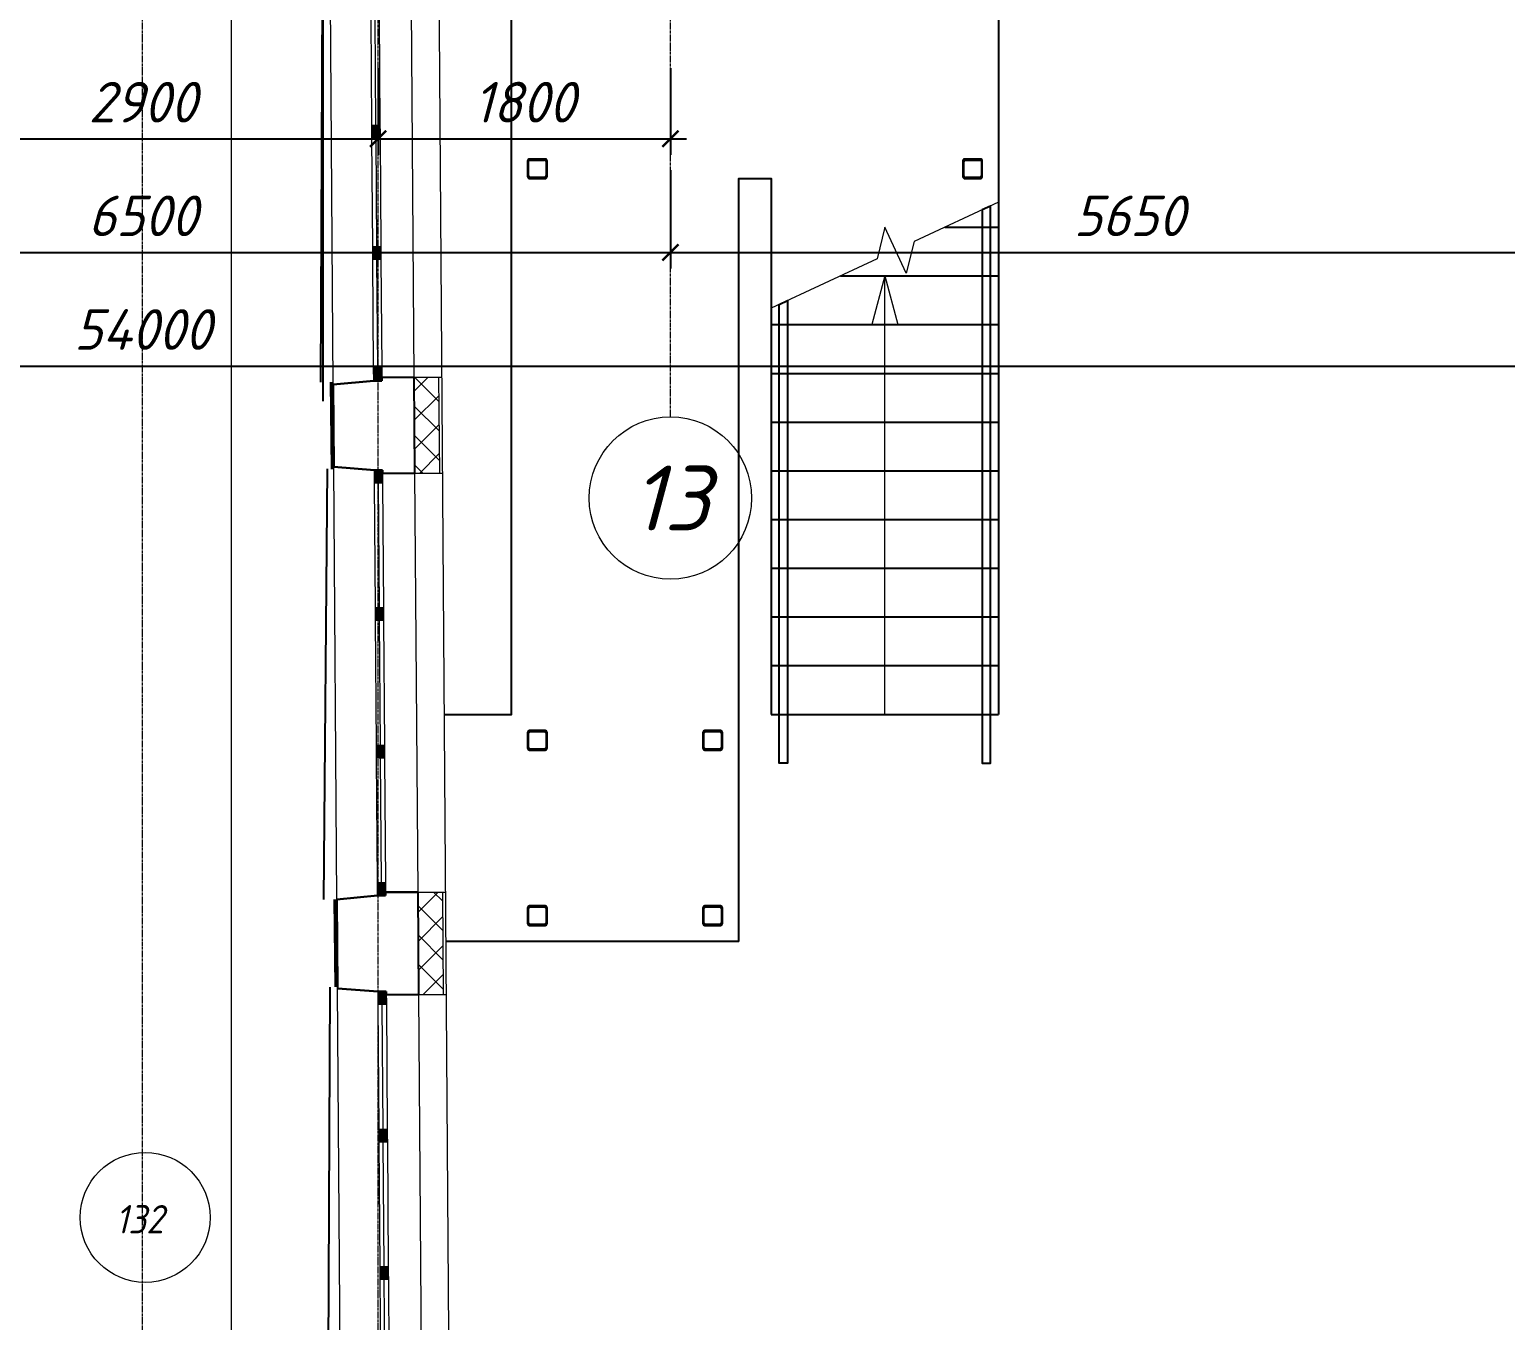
# Model space of a CAD drawing. Header units: millimetres. Extents: x -10178924 to 11692288, y -947381 to 58396.
# Drawn here: x 860085 to 869173, y -898856 to -890905 of the extents above; entities that cross this region are included whole.
import ezdxf
from ezdxf import colors
from ezdxf.entities.mleader import LeaderData, LeaderLine
from ezdxf.enums import TextEntityAlignment as Align
from ezdxf.math import Vec2, Vec3

# ---------------------------------------------------------------- set-up
doc = ezdxf.new("R2010")
doc.units = ezdxf.units.MM
doc.linetypes.add('осевая', pattern=[50.8, 31.75, -6.35, 6.35, -6.35])
for name, color, linetype in [('PDF _Марки помещений', 5, 'Continuous'), ('PDF _Стены краска9010', 7, 'Continuous'), ('ВК_Выноски', 7, 'Continuous'), ('Лестницы _ крыльца.1', 7, 'Continuous')]:
    doc.layers.add(name, color=color, linetype=linetype)
for name, color, linetype, lineweight in [('PDF _Разрезы', 7, 'Continuous', 9), ('Марки вырезов', 7, 'Continuous', 9), ('Несущие колонны', 7, 'Continuous', 18), ('Отделка СТЕН', 6, 'Continuous', 13), ('Размеры осевые', 153, 'Continuous', 9), ('Стены.1', 7, 'Continuous', 25), ('Стрелки вверх', 7, 'Continuous', 18)]:
    doc.layers.add(name, color=color, linetype=linetype, lineweight=lineweight)
doc.layers.add('PDF _Стены отделка', color=7, linetype='Continuous', true_color=0xb505c2)
doc.styles.add('ISOCPEUR', font='isocpeui.ttf', dxfattribs={"width": 0.9})
doc.styles.add('PDF ISOCPEUR Italic', font='isocpeui.ttf')
doc.styles.add('Текст_М100', font='GOST_Common Italic.ttf', dxfattribs={"height": 250})
doc.linetypes.add('зигзаг', pattern='A,0.00254,-5.08,[131,ltypeshp.shx,S=5.08,R=0,X=-5.08,Y=0],-10.16,[131,ltypeshp.shx,S=5.08,R=180,X=5.08,Y=0],-5.08', length=20.32254)
doc.dimstyles.new('Размеры_М100', dxfattribs={"dimtxt": 250, "dimasz": 100, "dimexe": 100, "dimexo": 100, "dimgap": 100, "dimtad": 1, "dimrnd": 5, "dimtxsty": 'Текст_М100', "dimblk": 'ARCHTICK', "dimcen": 250, "dimdle": 100, "dimadec": 0, "dimazin": 2, "dimtfac": 1, "dimtmove": 1, "dimatfit": 3, "dimfxl": 1, "dimarcsym": 0})

# ---------------------------------------------------------------- blocks, each defined once
blk = doc.blocks.new('Трехстворчатое Окно 22_5')
at = {"layer": 'Стены.1', "linetype": 'Continuous', "lineweight": 0}
for points in [[(-1310, 0), (-1310, -50), (-1230, -50), (-1230, 0)], [(-423.3, -50), (-423.3, 0), (-463.3, 0), (-463.3, -50)], [(-423.3, 0), (-423.3, -50), (-383.3, -50), (-383.3, 0)], [(423.3, -50), (423.3, 0), (383.3, 0), (383.3, -50)], [(423.3, 0), (423.3, -50), (463.3, -50), (463.3, 0)], [(1310, -50), (1310, 0), (1230, 0), (1230, -50)]]:
    blk.add_hatch(color=256, dxfattribs=at).paths.add_polyline_path(points)
at = {"layer": 'Стены.1', "linetype": 'Continuous', "lineweight": 5}
for p, q in [((-1331.9, 250), (1331.9, 250)), ((-1230, 0), (-463.3, 0)), ((-383.3, 0), (383.3, 0)), ((463.3, 0), (1230, 0)), ((-1230, -25), (-463.3, -25)), ((-463.3, -50), (-1230, -50)), ((-383.3, -25), (383.3, -25)), ((383.3, -50), (-383.3, -50)), ((463.3, -25), (1230, -25)), ((1230, -50), (463.3, -50)), ((-1290, -250), (1290, -250))]:
    blk.add_line(p, q, dxfattribs=at)
at = {"layer": 'Стены.1', "linetype": 'Continuous', "lineweight": 30}
for p, q in [((-1310, 0), (-1331.9, 250)), ((1310, 0), (1331.9, 250)), ((-1310, -50), (-1310, 0)), ((-1310, -50), (-1310, 0)), ((1310, -50), (1310, 0)), ((1310, -50), (1310, 0)), ((-1290, -50), (-1310, -50)), ((-1290, -50), (-1310, -50)), ((-1290, -250), (-1290, -50)), ((1290, -50), (1310, -50)), ((1290, -50), (1310, -50)), ((1290, -250), (1290, -50))]:
    blk.add_line(p, q, dxfattribs=at)
at = {"layer": 'Стены.1', "linetype": 'Continuous', "lineweight": 20}
for p, q in [((-1310, 0), (-1230, 0)), ((-1230, 0), (-1230, -50)), ((-463.3, -50), (-463.3, 0)), ((-463.3, 0), (-423.3, 0)), ((-423.3, 0), (-383.3, 0)), ((-383.3, 0), (-383.3, -50)), ((383.3, -50), (383.3, 0)), ((383.3, 0), (423.3, 0)), ((423.3, 0), (463.3, 0)), ((463.3, 0), (463.3, -50)), ((1230, -50), (1230, 0)), ((1230, 0), (1310, 0)), ((-1230, -50), (-1310, -50)), ((-423.3, -50), (-463.3, -50)), ((-383.3, -50), (-423.3, -50)), ((423.3, -50), (383.3, -50)), ((463.3, -50), (423.3, -50)), ((1310, -50), (1230, -50))]:
    blk.add_line(p, q, dxfattribs=at)
blk = doc.blocks.new('Трехстворчатое Окно 22_6')
at = {"layer": 'Стены.1', "linetype": 'Continuous', "lineweight": 0}
for points in [[(-1160, 0), (-1160, -50), (-1080, -50), (-1080, 0)], [(-373.3, -50), (-373.3, 0), (-413.3, 0), (-413.3, -50)], [(-373.3, 0), (-373.3, -50), (-333.3, -50), (-333.3, 0)], [(373.3, -50), (373.3, 0), (333.3, 0), (333.3, -50)], [(373.3, 0), (373.3, -50), (413.3, -50), (413.3, 0)], [(1160, -50), (1160, 0), (1080, 0), (1080, -50)]]:
    blk.add_hatch(color=256, dxfattribs=at).paths.add_polyline_path(points)
at = {"layer": 'Стены.1', "linetype": 'Continuous', "lineweight": 5}
for p, q in [((-1181.9, 250), (1181.9, 250)), ((-1080, 0), (-413.3, 0)), ((-333.3, 0), (333.3, 0)), ((413.3, 0), (1080, 0)), ((-1080, -25), (-413.3, -25)), ((-413.3, -50), (-1080, -50)), ((-333.3, -25), (333.3, -25)), ((333.3, -50), (-333.3, -50)), ((413.3, -25), (1080, -25)), ((1080, -50), (413.3, -50)), ((-1140, -250), (1140, -250))]:
    blk.add_line(p, q, dxfattribs=at)
at = {"layer": 'Стены.1', "linetype": 'Continuous', "lineweight": 30}
for p, q in [((-1160, 0), (-1181.9, 250)), ((1160, 0), (1181.9, 250)), ((-1160, -50), (-1160, 0)), ((-1160, -50), (-1160, 0)), ((1160, -50), (1160, 0)), ((1160, -50), (1160, 0)), ((-1140, -50), (-1160, -50)), ((-1140, -50), (-1160, -50)), ((-1140, -250), (-1140, -50)), ((1140, -50), (1160, -50)), ((1140, -50), (1160, -50)), ((1140, -250), (1140, -50))]:
    blk.add_line(p, q, dxfattribs=at)
at = {"layer": 'Стены.1', "linetype": 'Continuous', "lineweight": 20}
for p, q in [((-1160, 0), (-1080, 0)), ((-1080, 0), (-1080, -50)), ((-413.3, -50), (-413.3, 0)), ((-413.3, 0), (-373.3, 0)), ((-373.3, 0), (-333.3, 0)), ((-333.3, 0), (-333.3, -50)), ((333.3, -50), (333.3, 0)), ((333.3, 0), (373.3, 0)), ((373.3, 0), (413.3, 0)), ((413.3, 0), (413.3, -50)), ((1080, -50), (1080, 0)), ((1080, 0), (1160, 0)), ((-1080, -50), (-1160, -50)), ((-373.3, -50), (-413.3, -50)), ((-333.3, -50), (-373.3, -50)), ((373.3, -50), (333.3, -50)), ((413.3, -50), (373.3, -50)), ((1160, -50), (1080, -50))]:
    blk.add_line(p, q, dxfattribs=at)
blk = doc.blocks.new('Труба прямоугольного сечения _ТУ 67-2287-80_-Колонна - труба150x150x10-5576445-1 этаж Клад')
at = {"layer": 'Несущие колонны', "lineweight": 25}
for p, q in [((-60, 48), (-60, -48)), ((-54, -44), (-54, 44)), ((48, 60), (-48, 60)), ((-44, 54), (44, 54)), ((54, 44), (54, -44)), ((60, -48), (60, 48)), ((-48, -60), (48, -60)), ((44, -54), (-44, -54))]:
    blk.add_line(p, q, dxfattribs=at)
for centre, radius, start, end in [((-48, 48), 12, 90, 180), ((-44, 44), 10, 90, 180), ((44, 44), 10, 0, 90), ((48, 48), 12, 0, 90), ((-48, -48), 12, 180, 270), ((-44, -44), 10, 180, 270), ((44, -44), 10, 270, 0), ((48, -48), 12, 270, 360)]:
    blk.add_arc(centre, radius, start, end, dxfattribs=at)
blk = doc.blocks.new('Труба прямоугольного сечения _ТУ 67-2287-80_-Колонна - труба150x150x10-5576708-1 этаж Клад')
at = {"layer": 'Несущие колонны', "lineweight": 25}
for p, q in [((-60, 48), (-60, -48)), ((-54, -44), (-54, 44)), ((48, 60), (-48, 60)), ((-44, 54), (44, 54)), ((54, 44), (54, -44)), ((60, -48), (60, 48)), ((-48, -60), (48, -60)), ((44, -54), (-44, -54))]:
    blk.add_line(p, q, dxfattribs=at)
for centre, radius, start, end in [((-48, 48), 12, 90, 180), ((-44, 44), 10, 90, 180), ((44, 44), 10, 0, 90), ((48, 48), 12, 0, 90), ((-48, -48), 12, 180, 270), ((-44, -44), 10, 180, 270), ((44, -44), 10, 270, 0), ((48, -48), 12, 270, 360)]:
    blk.add_arc(centre, radius, start, end, dxfattribs=at)
blk = doc.blocks.new('_ArchTick')
at = {"color": 0, "linetype": 'ByBlock', "const_width": 0.15}
blk.add_lwpolyline([(-0.5, -0.5), (0.5, 0.5)], dxfattribs=at)
blk = doc.blocks.new('*D2492')
at = {"layer": 'Defpoints', "color": 0, "ltscale": 100, "transparency": 16777216}
for p in [(0, -18048.2), (54000, -18048.2), (54000, -18687)]:
    blk.add_point(p, dxfattribs=at)
at = {"layer": 'Размеры осевые', "color": 0, "lineweight": -2, "ltscale": 100, "transparency": 16777216}
for p, q in [((0, -18148.2), (0, -18787)), ((54000, -18148.2), (54000, -18787)), ((-100, -18687), (54100, -18687))]:
    blk.add_line(p, q, dxfattribs=at)
at = {"layer": 'Размеры осевые', "color": 0, "lineweight": -2, "ltscale": 100, "transparency": 16777216, "xscale": 100, "yscale": 100, "zscale": 100, "rotation": 180}
blk.add_blockref('_ArchTick', (0, -18687), dxfattribs=at)
at = {"layer": 'Размеры осевые', "color": 0, "lineweight": -2, "ltscale": 100, "transparency": 16777216, "xscale": 100, "yscale": 100, "zscale": 100}
blk.add_blockref('_ArchTick', (54000, -18687), dxfattribs=at)
at = {"layer": 'Размеры осевые', "color": 0, "ltscale": 100, "transparency": 16777216, "insert": (27000, -18462), "char_height": 250, "attachment_point": 5, "style": 'Текст_М100'}
blk.add_mtext('54000', dxfattribs=at)
blk = doc.blocks.new('*D2494')
at = {"layer": 'Defpoints', "color": 0, "ltscale": 100, "transparency": 16777216}
for p in [(30250, -17380.5), (23750, -17775.5), (30250, -17987)]:
    blk.add_point(p, dxfattribs=at)
at = {"layer": 'Размеры осевые', "color": 0, "lineweight": -2, "ltscale": 100, "transparency": 16777216}
for p, q in [((30250, -17480.5), (30250, -18087)), ((23750, -17875.5), (23750, -18087)), ((23650, -17987), (30350, -17987))]:
    blk.add_line(p, q, dxfattribs=at)
at = {"layer": 'Размеры осевые', "color": 0, "lineweight": -2, "ltscale": 100, "transparency": 16777216, "xscale": 100, "yscale": 100, "zscale": 100, "rotation": 180}
blk.add_blockref('_ArchTick', (23750, -17987), dxfattribs=at)
at = {"layer": 'Размеры осевые', "color": 0, "lineweight": -2, "ltscale": 100, "transparency": 16777216, "xscale": 100, "yscale": 100, "zscale": 100}
blk.add_blockref('_ArchTick', (30250, -17987), dxfattribs=at)
at = {"layer": 'Размеры осевые', "color": 0, "ltscale": 100, "transparency": 16777216, "insert": (27000, -17762), "char_height": 250, "attachment_point": 5, "style": 'Текст_М100'}
blk.add_mtext('6500', dxfattribs=at)
blk = doc.blocks.new('*D2495')
at = {"layer": 'Defpoints', "color": 0, "ltscale": 100, "transparency": 16777216}
for p in [(30250, -17380.5), (35900, -17380.5), (35900, -17987)]:
    blk.add_point(p, dxfattribs=at)
at = {"layer": 'Размеры осевые', "color": 0, "lineweight": -2, "ltscale": 100, "transparency": 16777216}
for p, q in [((30250, -17480.5), (30250, -18087)), ((35900, -17480.5), (35900, -18087)), ((30150, -17987), (36000, -17987))]:
    blk.add_line(p, q, dxfattribs=at)
at = {"layer": 'Размеры осевые', "color": 0, "lineweight": -2, "ltscale": 100, "transparency": 16777216, "xscale": 100, "yscale": 100, "zscale": 100, "rotation": 180}
blk.add_blockref('_ArchTick', (30250, -17987), dxfattribs=at)
at = {"layer": 'Размеры осевые', "color": 0, "lineweight": -2, "ltscale": 100, "transparency": 16777216, "xscale": 100, "yscale": 100, "zscale": 100}
blk.add_blockref('_ArchTick', (35900, -17987), dxfattribs=at)
at = {"layer": 'Размеры осевые', "color": 0, "ltscale": 100, "transparency": 16777216, "insert": (33075, -17762), "char_height": 250, "attachment_point": 5, "style": 'Текст_М100'}
blk.add_mtext('5650', dxfattribs=at)
blk = doc.blocks.new('*D2500')
at = {"layer": 'Defpoints', "color": 0, "ltscale": 100, "transparency": 16777216}
for p in [(28450, -16751.5), (25550, -17004.4), (28450, -17287)]:
    blk.add_point(p, dxfattribs=at)
at = {"layer": 'Размеры осевые', "color": 0, "lineweight": -2, "ltscale": 100, "transparency": 16777216}
for p, q in [((28450, -16851.5), (28450, -17387)), ((25550, -17104.4), (25550, -17387)), ((25450, -17287), (28550, -17287))]:
    blk.add_line(p, q, dxfattribs=at)
at = {"layer": 'Размеры осевые', "color": 0, "lineweight": -2, "ltscale": 100, "transparency": 16777216, "xscale": 100, "yscale": 100, "zscale": 100, "rotation": 180}
blk.add_blockref('_ArchTick', (25550, -17287), dxfattribs=at)
at = {"layer": 'Размеры осевые', "color": 0, "lineweight": -2, "ltscale": 100, "transparency": 16777216, "xscale": 100, "yscale": 100, "zscale": 100}
blk.add_blockref('_ArchTick', (28450, -17287), dxfattribs=at)
at = {"layer": 'Размеры осевые', "color": 0, "ltscale": 100, "transparency": 16777216, "insert": (27000, -17062), "char_height": 250, "attachment_point": 5, "style": 'Текст_М100'}
blk.add_mtext('2900', dxfattribs=at)
blk = doc.blocks.new('*D2501')
at = {"layer": 'Defpoints', "color": 0, "ltscale": 100, "transparency": 16777216}
for p in [(28450, -16751.5), (30250, -16751.5), (30250, -17287)]:
    blk.add_point(p, dxfattribs=at)
at = {"layer": 'Размеры осевые', "color": 0, "lineweight": -2, "ltscale": 100, "transparency": 16777216}
for p, q in [((28450, -16851.5), (28450, -17387)), ((30250, -16851.5), (30250, -17387)), ((28350, -17287), (30350, -17287))]:
    blk.add_line(p, q, dxfattribs=at)
at = {"layer": 'Размеры осевые', "color": 0, "lineweight": -2, "ltscale": 100, "transparency": 16777216, "xscale": 100, "yscale": 100, "zscale": 100, "rotation": 180}
blk.add_blockref('_ArchTick', (28450, -17287), dxfattribs=at)
at = {"layer": 'Размеры осевые', "color": 0, "lineweight": -2, "ltscale": 100, "transparency": 16777216, "xscale": 100, "yscale": 100, "zscale": 100}
blk.add_blockref('_ArchTick', (30250, -17287), dxfattribs=at)
at = {"layer": 'Размеры осевые', "color": 0, "ltscale": 100, "transparency": 16777216, "insert": (29350, -17062), "char_height": 250, "attachment_point": 5, "style": 'Текст_М100'}
blk.add_mtext('1800', dxfattribs=at)
blk = doc.blocks.new('A$Cad086cf1')
at = {"layer": 'Отделка СТЕН', "true_color": 0x636466, "transparency": 33554687}
h = blk.add_hatch(dxfattribs=at)
h.set_pattern_fill('ANSI37', color=251, scale=40)
h.set_pattern_definition([(45, (-14424.51, -64300.89), (-89.80256, 89.80256), []), (135, (-14424.51, -64300.89), (-89.80256, -89.80256), [])])
h.paths.add_polyline_path([(25206.58, -25139.601), (25056.573, -25139.601), (25062.783, -25770.425), (25212.79, -25770.425)])
h.paths.add_polyline_path([(25175.165, -21948.28), (25025.158, -21948.28), (25031.177, -22559.726), (25181.18, -22559.726), (25181.184, -22559.726)])
h.paths.add_polyline_path([(25143.819, -18763.895), (24993.836, -18766.379), (24999.762, -19368.405), (25149.769, -19368.405)])
h.paths.add_polyline_path([(28845.923, -21926.362), (28695.919, -21926.362), (28700.508, -22558.111), (28850.512, -22558.111)])
h.paths.add_polyline_path([(28822.89, -18755.849), (28672.886, -18755.849), (28677.176, -19346.43), (28827.18, -19346.43)])
at = {"color": 251, "true_color": 0x636466, "transparency": 33554687}
for points in [[(32170.503, -17724.729), (32170.503, -21132.111), (32220.503, -21132.111), (32220.503, -17701.414), (32170.503, -17724.729)], [(30970.503, -18284.298), (30970.503, -21132.111), (30920.503, -21132.111), (30920.503, -18307.614), (30970.503, -18284.298)]]:
    blk.add_lwpolyline(points, dxfattribs=at)
at = {"layer": 'PDF _Марки помещений', "color": 251, "lineweight": 9, "true_color": 0x636466, "transparency": 33554687}
blk.add_circle((27015.608, -23930.183), 400.063, dxfattribs=at)
at = {"layer": 'PDF _Разрезы', "color": 251, "lineweight": 9, "true_color": 0x636466, "transparency": 33554687}
blk.add_lwpolyline([(27545.932, -58816.865), (27550.165, 1479.721)], dxfattribs=at)
at = {"layer": 'PDF _Стены краска9010', "color": 251, "true_color": 0x636466, "transparency": 33554585}
for p, q in [((28107.711, -15918.217), (28095.355, -18786.054)), ((28095.355, -18786.054), (28095.355, -18786.054)), ((28135.89, -19319.302), (28114.082, -21973.008)), ((28114.082, -21973.008), (28114.082, -21973.008)), ((28153.721, -22512.036), (28141.366, -25185.617))]:
    blk.add_line(p, q, dxfattribs=at)
at = {"layer": 'PDF _Стены краска9010', "color": 251, "true_color": 0x636466, "transparency": 33554483}
blk.add_line((28111.626, -18904.381), (28111.626, -15951.488), dxfattribs=at)
at = {"layer": 'PDF _Стены отделка', "color": 251, "linetype": 'зигзаг', "lineweight": 40, "ltscale": 0.1, "true_color": 0x636466, "transparency": 33554610}
for p, q in [((28160.853, -18786.054), (28167.279, -19322.904)), ((28167.279, -19322.904), (28167.279, -19322.904)), ((28184.185, -21973.008), (28190.611, -22509.858)), ((28190.611, -22509.858), (28190.611, -22509.858))]:
    blk.add_line(p, q, dxfattribs=at)
at = {"layer": 'Лестницы _ крыльца.1', "color": 251, "true_color": 0x636466, "transparency": 33554687}
for points in [[(28854.755, -20832.111), (29270.503, -20832.111), (29270.503, -16032.111), (32270.503, -16032.111), (32270.503, -20832.111)], [(30670.503, -22232.111), (30670.503, -17532.111), (30870.503, -17532.111), (30870.503, -20832.111)], [(31940.222, -17832.111), (32270.503, -17832.111)], [(31296.87, -18132.111), (32270.503, -18132.111)], [(30870.503, -18432.111), (32270.503, -18432.111)], [(30870.503, -18732.111), (32270.503, -18732.111)], [(30870.503, -19032.111), (32270.503, -19032.111)], [(30870.503, -19332.111), (32270.503, -19332.111)], [(30870.503, -19632.111), (32270.503, -19632.111)], [(30870.503, -19932.111), (32270.503, -19932.111)], [(30870.503, -20232.111), (32270.503, -20232.111)], [(30870.503, -20532.111), (32270.503, -20532.111)], [(30870.503, -20832.111), (32270.503, -20832.111)], [(30670.503, -22232.111), (28868.144, -22232.111)]]:
    blk.add_lwpolyline(points, dxfattribs=at)
at = {"layer": 'Марки вырезов', "color": 251, "true_color": 0x636466, "transparency": 33554687}
for p, q in [((32270.503, -17678.098), (31749.826, -17920.894)), ((31570.503, -17832.111), (31523.249, -18026.549)), ((31702.571, -18115.332), (31570.503, -17832.111)), ((31749.826, -17920.894), (31702.571, -18115.332)), ((31523.249, -18026.549), (30870.503, -18330.929))]:
    blk.add_line(p, q, dxfattribs=at)
at = {"layer": 'Отделка СТЕН', "color": 251, "true_color": 0x636466, "transparency": 33554687}
for p, q in [((28672.886, -18755.849), (28842.886, -18755.849)), ((28677.176, -19346.43), (28847.176, -19346.43)), ((28695.919, -21926.362), (28865.919, -21926.362)), ((28700.508, -22558.111), (28870.508, -22558.111))]:
    blk.add_line(p, q, dxfattribs=at)
for points in [[(30237.578, -28622.584), (30851.349, -28622.584), (30851.349, -26082.082), (28896.113, -26082.082), (28823.103, -16032.111), (30670.503, -16032.111), (30670.503, -12326.906), (54439.391, -12326.906)], [(28822.89, -18755.849), (28827.18, -19346.43)], [(28845.923, -21926.362), (28850.512, -22558.111)]]:
    blk.add_lwpolyline(points, dxfattribs=at)
at = {"layer": 'Размеры осевые', "color": 251, "linetype": 'осевая', "ltscale": 0.5, "true_color": 0x636466, "transparency": 33554687}
for p, q in [((27000, -52200), (27000, 1500)), ((30250, -19000), (30250, 1500)), ((28450, -58512.867), (28450, -4812.867))]:
    blk.add_line(p, q, dxfattribs=at)
at = {"layer": 'Размеры осевые', "color": 251, "ltscale": 100, "true_color": 0x636466, "transparency": 33554687}
blk.add_circle((30250, -19500), 500, dxfattribs=at)
at = {"layer": 'Стены.1', "color": 251, "linetype": 'Continuous', "true_color": 0x636466, "transparency": 33554687}
for p, q in [((28423.038, -18777.665), (28173.203, -18801.353)), ((28473.036, -18777.302), (28423.038, -18777.665)), ((28672.886, -18755.849), (28472.891, -18757.302)), ((28472.891, -18757.302), (28473.036, -18777.302)), ((28427.038, -19328.247), (28176.885, -19308.191)), ((28477.036, -19327.883), (28427.038, -19328.247)), ((28477.182, -19347.883), (28477.036, -19327.883)), ((28677.176, -19346.43), (28477.182, -19347.883)), ((28446.071, -21948.178), (28196.236, -21971.865)), ((28496.069, -21947.814), (28446.071, -21948.178)), ((28695.919, -21926.362), (28495.924, -21927.815)), ((28495.924, -21927.815), (28496.069, -21947.814)), ((28450.369, -22539.928), (28200.217, -22519.873)), ((28500.368, -22539.565), (28450.369, -22539.928)), ((28500.513, -22559.564), (28500.368, -22539.565)), ((28700.508, -22558.111), (28500.513, -22559.564))]:
    blk.add_line(p, q, dxfattribs=at)
at = {"layer": 'Стены.1', "color": 251, "linetype": 'Continuous', "true_color": 0x636466, "transparency": 33554687, "flags": 128}
for points in [[(28173.203, -18801.353), (28176.885, -19308.191)], [(28677.176, -19346.43), (28672.886, -18755.849)], [(28196.236, -21971.865), (28200.217, -22519.873)], [(28700.508, -22558.111), (28695.919, -21926.362)]]:
    blk.add_lwpolyline(points, dxfattribs=at)
at = {"layer": 'Стрелки вверх', "color": 251, "true_color": 0x636466, "transparency": 33554687}
for p, q in [((31570.503, -18131.927), (31490.119, -18431.927)), ((31570.503, -20832.111), (31570.503, -18131.927)), ((31570.503, -18131.927), (31650.888, -18431.927))]:
    blk.add_line(p, q, dxfattribs=at)
at = {"layer": 'Несущие колонны', "color": 251, "true_color": 0x636466, "transparency": 33554687, "rotation": 90}
for name, p in [('Труба прямоугольного сечения _ТУ 67-2287-80_-Колонна - труба150x150x10-5576708-1 этаж Клад', (29430.503, -17472.111)), ('Труба прямоугольного сечения _ТУ 67-2287-80_-Колонна - труба150x150x10-5576708-1 этаж Клад', (32110.503, -17472.111)), ('Труба прямоугольного сечения _ТУ 67-2287-80_-Колонна - труба150x150x10-5576445-1 этаж Клад', (29430.503, -20992.111)), ('Труба прямоугольного сечения _ТУ 67-2287-80_-Колонна - труба150x150x10-5576445-1 этаж Клад', (30510.503, -20992.111)), ('Труба прямоугольного сечения _ТУ 67-2287-80_-Колонна - труба150x150x10-5576445-1 этаж Клад', (29430.503, -22072.111)), ('Труба прямоугольного сечения _ТУ 67-2287-80_-Колонна - труба150x150x10-5576445-1 этаж Клад', (30510.503, -22072.111))]:
    blk.add_blockref(name, p, dxfattribs=at)
at = {"layer": 'Стены.1', "color": 251, "linetype": 'Continuous', "true_color": 0x636466, "transparency": 33554687, "zscale": 1000, "rotation": 90.41622753495656}
for name, p in [('Трехстворчатое Окно 22_6', (28414.611, -17617.696)), ('Трехстворчатое Окно 22_5', (28436.554, -20638.212)), ('Трехстворчатое Окно 22_5', (28459.886, -23849.894))]:
    blk.add_blockref(name, p, dxfattribs=at)
at = {"layer": 'PDF _Марки помещений', "color": 251, "lineweight": 9, "true_color": 0x636466, "transparency": 33554687, "insert": (26832.508, -24029.16), "char_height": 175, "attachment_point": 7, "style": 'ISOCPEUR'}
blk.add_mtext('132', dxfattribs=at)
at = {"layer": 'Размеры осевые', "color": 251, "ltscale": 100, "true_color": 0x636466, "transparency": 33554687, "style": 'PDF ISOCPEUR Italic'}
blk.add_text('13', height=400, dxfattribs=at).set_placement((30250, -19500), align=Align.MIDDLE_CENTER)
at = {"layer": 'Размеры осевые', "color": 251, "ltscale": 100, "true_color": 0x636466, "transparency": 33554687}
for base, p1, p2, picture, middle in [((28450, -17286.992), (25550, -17004.374), (28450, -16751.505), '*D2500', (27000, -17061.992)), ((30250, -17286.992), (28450, -16751.505), (30250, -16751.505), '*D2501', (29350, -17061.992)), ((30250, -17986.992), (23750, -17775.5), (30250, -17380.492), '*D2494', (27000, -17761.992)), ((35900, -17986.992), (30250, -17380.492), (35900, -17380.492), '*D2495', (33075, -17761.992)), ((54000, -18686.992), (0, -18048.178), (54000, -18048.178), '*D2492', (27000, -18461.992))]:
    dim = blk.add_linear_dim(base=base, p1=p1, p2=p2, dimstyle='Размеры_М100', dxfattribs=at)
    dim.commit()
    dim.dimension.update_dxf_attribs({"geometry": picture, "text_midpoint": middle})

msp = doc.modelspace()

# ---------------------------------------------------------------- block references
msp.add_blockref('A$Cad086cf1', (833781.5, -874290.7))

# ---------------------------------------------------------------- leaders
at = {"layer": 'ВК_Выноски', "lineweight": -2}
ml = msp.add_multileader_mtext('Standard', dxfattribs=at)
ml.set_content('Дренажный насос ^JГном 10-10', color=256, style='ISOCPEUR')
ml.set_leader_properties(lineweight=13)
ml.build(insert=Vec2(0, 0))
ml.multileader.update_dxf_attribs({"text_left_attachment_type": 6, "text_right_attachment_type": 6, "dogleg_length": 1, "arrow_head_size": 300, "scale": 100})
ctx = ml.context
ctx.base_point, ctx.scale, ctx.char_height, ctx.arrow_head_size, ctx.landing_gap_size, ctx.plane_origin = Vec3(757397, -891606.7), 100, 250, 300, 0.09, Vec3(764230.6, -891116.2)
ctx.left_attachment, ctx.right_attachment, ctx.text_align_type = 6, 6, 1
notes = []
notes.append((ctx, [(1, (1, 1, 0), (760034.7, -891606.7), (-1, 0), 100, [(0, [(763330.9, -888041.1)], 0, [])])]))
ctx.mtext.insert, ctx.mtext.width, ctx.mtext.alignment, ctx.mtext.flow_direction = Vec3(758597.1, -891306.7), 218673.814, 2, 5
ml = msp.add_multileader_mtext('Standard', dxfattribs=at)
ml.set_content('Канализационный затвор \\Pс электроприводом %%C100', color=256, style='ISOCPEUR')
ml.set_leader_properties(lineweight=13)
ml.build(insert=Vec2(0, 0))
ml.multileader.update_dxf_attribs({"text_left_attachment_type": 6, "text_right_attachment_type": 6, "dogleg_length": 1, "arrow_head_size": 300, "scale": 100})
ctx = ml.context
ctx.base_point, ctx.scale, ctx.char_height, ctx.arrow_head_size, ctx.landing_gap_size, ctx.plane_origin = Vec3(756340.5, -894076.4), 100, 250, 300, 0.09, Vec3(765388, -892349.7)
ctx.left_attachment, ctx.right_attachment, ctx.text_align_type = 6, 6, 1
notes.append((ctx, [(1, (1, 1, 0), (760172.6, -894076.4), (-1, 0), 100, [(1, [(762814.7, -888224), (763650.3, -888847.6)], 0, [])])]))
ctx.mtext.insert, ctx.mtext.width, ctx.mtext.alignment, ctx.mtext.flow_direction = Vec3(758085.1, -893751.4), 218673.814, 2, 5
ml = msp.add_multileader_mtext('Standard', dxfattribs=at)
ml.set_content('Канализационная станция\\PSFA SANICUBIC 1 WP NM 4', color=256, style='ISOCPEUR')
ml.set_leader_properties(lineweight=13)
ml.build(insert=Vec2(0, 0))
ml.multileader.update_dxf_attribs({"text_left_attachment_type": 6, "text_right_attachment_type": 6, "dogleg_length": 1, "arrow_head_size": 300, "scale": 100})
ctx = ml.context
ctx.base_point, ctx.scale, ctx.char_height, ctx.arrow_head_size, ctx.landing_gap_size, ctx.plane_origin = Vec3(756446, -894813.5), 100, 250, 300, 0.09, Vec3(765510.9, -891140.3)
ctx.left_attachment, ctx.right_attachment, ctx.text_align_type = 6, 6, 1
notes.append((ctx, [(1, (1, 1, 0), (760460.5, -894813.5), (-1, 0), 100, [(0, [(764370.6, -888257.4)], 0, [])])]))
ctx.mtext.insert, ctx.mtext.width, ctx.mtext.alignment, ctx.mtext.flow_direction = Vec3(758279.1, -894513.5), 218673.814, 2, 5
for ctx, leaders in notes:
    for number, flags, end, landing, length, lines in leaders:
        leader = LeaderData()
        leader.index, (leader.has_last_leader_line, leader.has_dogleg_vector, leader.attachment_direction) = number, flags
        leader.last_leader_point, leader.dogleg_vector, leader.dogleg_length = Vec3(end), Vec3(landing), length
        for number, points, colour, breaks in lines:
            line = LeaderLine()
            line.index, line.vertices, line.color, line.breaks = number, Vec3.list(points), colors.encode_raw_color(colour), breaks
            leader.lines.append(line)
        ctx.leaders.append(leader)

doc.saveas('drawing.dxf')
